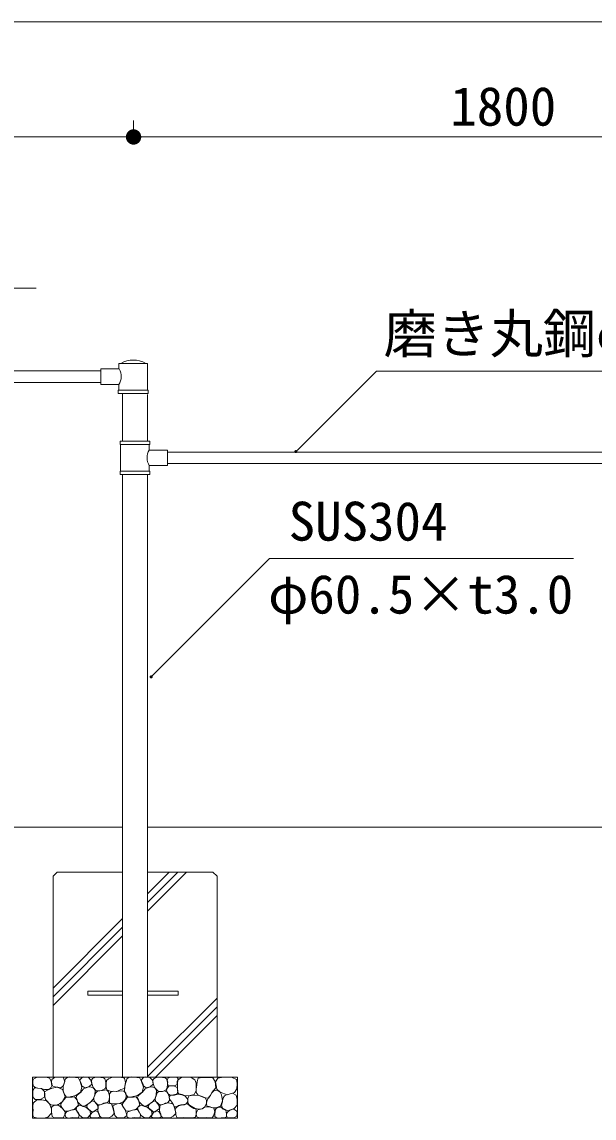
# Model space of a CAD drawing. Units: millimetres at full size, sheet at 1:50; details may follow other scales. Extents: x 449 to 14140, y 6261 to 15594.
# Drawn here: x 4930 to 6326, y 8253 to 10928 of the extents above; entities that cross this region are included whole.
import ezdxf
from ezdxf.enums import TextEntityAlignment as Align

# ---------------------------------------------------------------- set-up
doc = ezdxf.new("R2010")
doc.units = ezdxf.units.MM
doc.header["$LTSCALE"] = 50
for name, color, linetype, lineweight in [('ハッチ', 4, 'Continuous', 13), ('寸法', 1, 'Continuous', 13), ('本', 7, 'Continuous', 13)]:
    doc.layers.add(name, color=color, linetype=linetype, lineweight=lineweight)
doc.styles.add('ＭＳ ゴシック', font='')
doc.styles.get('ＭＳ ゴシック').set_extended_font_data('MS Gothic')

# ---------------------------------------------------------------- blocks, each defined once
blk = doc.blocks.new('filled_dot')
at = {"color": 0, "linetype": 'Continuous', "lineweight": -2, "const_width": 1.25}
blk.add_lwpolyline([(-0.625, 0, 1), (0.625, 0, 1)], format="xyb", close=True, dxfattribs=at)

msp = doc.modelspace()

# ---------------------------------------------------------------- linework, layer by layer
at = {"layer": 'ハッチ'}
for p, q in [((5236.43, 8758.11), (5331.58, 8853.26)), ((5236.43, 8779.32), (5310.36, 8853.26)), ((5236.43, 8800.54), (5289.15, 8853.26)), ((5006.18, 8570.29), (5175.93, 8740.04)), ((5006.18, 8549.07), (5175.93, 8718.82)), ((5006.18, 8527.86), (5175.93, 8697.61)), ((5236.43, 8376.27), (5406.18, 8546.02)), ((5236.43, 8355.06), (5406.18, 8524.81)), ((5255.84, 8353.26), (5406.18, 8503.6))]:
    msp.add_line(p, q, dxfattribs=at)
for points in [[(4998.18, 8324.93), (4993.61, 8323.19), (4985.56, 8322.97), (4976.43, 8325.36), (4968.6, 8326.45), (4963.38, 8328.19), (4958.38, 8331.44), (4957.08, 8337.31), (4957.29, 8343.83), (4959.47, 8348.61), (4965.99, 8352.31), (4974.04, 8352.96), (4981, 8353.18), (4991.65, 8352.31), (4997.96, 8351), (5001.66, 8343.18), (5002.96, 8332.31), (5000.79, 8326.88)], [(5018.2, 8328.95), (5011.11, 8329.21), (5006.05, 8330.98), (5003.01, 8336.03), (5002.5, 8341.35), (5003.01, 8347.67), (5009.84, 8351.97), (5016.17, 8352.73), (5031.11, 8352.73), (5034.65, 8342.86), (5031.11, 8331.99), (5025.54, 8327.44)], [(5034.14, 8311), (5030.85, 8320.1), (5031.11, 8330.47), (5033.38, 8337.55), (5035.16, 8344.63), (5036.42, 8349.19), (5041.23, 8352.47), (5046.55, 8353.49), (5053.89, 8352.73), (5060.97, 8352.22), (5067.3, 8352.22), (5072.36, 8342.36), (5076.66, 8328.7), (5073.63, 8316.31), (5061.98, 8307.96), (5048.06, 8304.93), (5039.46, 8304.67)], [(5074.89, 8337.45), (5072.26, 8342.95), (5071.78, 8346.77), (5075.61, 8350.83), (5081.11, 8353.7), (5086.37, 8352.98), (5092.59, 8352.27), (5098.81, 8345.57), (5100.48, 8336.25), (5093.31, 8329.56), (5083.5, 8326.93), (5076.56, 8331.95)], [(5100.74, 8337.69), (5100.03, 8342.95), (5100.51, 8347.01), (5102.9, 8350.12), (5108.4, 8352.51), (5116.05, 8352.75), (5122.99, 8352.51), (5128.25, 8352.03), (5132.79, 8348.68), (5135.19, 8340.56), (5135.19, 8335.3), (5134.95, 8327.65), (5132.36, 8324.81), (5124.34, 8320.16), (5111.25, 8319.74), (5103.85, 8327.65)], [(5137.6, 8322.22), (5135.93, 8329.72), (5136.14, 8337.84), (5136.35, 8344.72), (5141.56, 8349.09), (5149.27, 8352.42), (5159.69, 8352.84), (5173.45, 8352.63), (5180.32, 8350.34), (5183.03, 8340.34), (5181.36, 8331.18), (5180.32, 8325.14), (5171.36, 8322.64), (5161.98, 8318.47), (5145.31, 8318.89)], [(5184.14, 8311), (5180.85, 8320.1), (5181.11, 8330.47), (5183.38, 8337.55), (5185.15, 8344.63), (5186.42, 8349.19), (5191.23, 8352.47), (5196.54, 8353.49), (5203.88, 8352.73), (5210.97, 8352.22), (5217.3, 8352.22), (5222.36, 8342.36), (5226.66, 8328.7), (5223.63, 8316.31), (5211.98, 8307.96), (5198.06, 8304.93), (5189.46, 8304.67)], [(5224.89, 8337.45), (5222.26, 8342.95), (5221.78, 8346.77), (5225.61, 8350.83), (5231.11, 8353.7), (5236.37, 8352.98), (5242.59, 8352.27), (5248.81, 8345.57), (5250.48, 8336.25), (5243.31, 8329.56), (5233.5, 8326.93), (5226.56, 8331.95)], [(5250.74, 8337.69), (5250.03, 8342.95), (5250.51, 8347.01), (5252.9, 8350.12), (5258.4, 8352.51), (5266.05, 8352.75), (5272.99, 8352.51), (5278.25, 8352.03), (5282.79, 8348.68), (5285.19, 8340.56), (5285.19, 8335.3), (5284.95, 8327.65), (5282.08, 8322.16), (5275.38, 8318.81), (5263.66, 8318.09), (5253.85, 8327.65)], [(5285.78, 8338.21), (5286.79, 8332.17), (5298.28, 8332.17), (5304.53, 8332.57), (5309.17, 8335.59), (5309.17, 8342.44), (5311.19, 8348.69), (5309.17, 8352.52), (5302.32, 8353.32), (5294.05, 8352.72), (5287.4, 8351.31), (5284.37, 8345.87), (5285.99, 8341.23)], [(5321.22, 8310.56), (5313.19, 8312.17), (5310.78, 8315.84), (5310.17, 8322.24), (5309.75, 8329.14), (5309.63, 8335.56), (5309.98, 8340.37), (5311.13, 8346.91), (5320.21, 8353.11), (5332.46, 8352.98), (5343.36, 8351.95), (5351.73, 8346.56), (5355.4, 8338.19), (5355.48, 8320.44), (5350.24, 8310.45), (5340.61, 8308.38), (5329.59, 8307.47)], [(5370.01, 8352.06), (5360.27, 8350.31), (5357.41, 8342.83), (5357.12, 8333.89), (5355.1, 8324.1), (5355.1, 8315.45), (5360.29, 8309.11), (5369.81, 8306.23), (5377.88, 8302.48), (5385.09, 8302.19), (5390.57, 8309.11), (5393.74, 8315.74), (5403.25, 8326.96), (5401.55, 8342.33), (5395.59, 8351.17), (5384.22, 8352.34), (5377.02, 8352.06)], [(5421.1, 8353.26), (5431.57, 8352.77), (5443.16, 8352.49), (5453.63, 8347.4), (5455.33, 8337.5), (5454.48, 8324.5), (5448.82, 8315.73), (5431, 8310.36), (5413.57, 8316.19), (5405.81, 8323.67), (5402.43, 8341.74), (5408.09, 8350.79)], [(4967.7, 8298.93), (4962.38, 8298.3), (4958.31, 8302.37), (4956.75, 8306.74), (4957.06, 8313.62), (4956.75, 8320.49), (4961.13, 8326.74), (4977.7, 8325.18), (4985.21, 8318.3), (4985.52, 8303.93), (4974.58, 8298.93)], [(5016.1, 8285.56), (5008.06, 8284.67), (5000.91, 8285.56), (4997.04, 8289.13), (4991.98, 8294.19), (4988.11, 8298.95), (4986.03, 8305.5), (4986.03, 8312.04), (4985.73, 8317.1), (4992.87, 8321.56), (5004.19, 8326.32), (5016.1, 8328.7), (5029.08, 8323.14), (5035.91, 8306.19), (5028.31, 8292.7), (5021.76, 8287.64)], [(5070.85, 8287.98), (5066.06, 8293), (5064.87, 8298.02), (5062.48, 8303.27), (5064.63, 8308.29), (5070.13, 8313.07), (5074.67, 8316.42), (5076.59, 8319.77), (5080.89, 8324.31), (5084.24, 8326.46), (5091.18, 8328.61), (5097.87, 8329.09), (5105.29, 8326.22), (5108.88, 8320.96), (5108.16, 8309.25), (5104.33, 8299.69), (5096.92, 8291.56), (5083.52, 8282.48), (5076.59, 8283.2)], [(5129.71, 8289.39), (5123.66, 8286.57), (5118.42, 8285.56), (5114.99, 8286.37), (5110.76, 8290.2), (5107.33, 8293.82), (5105.52, 8298.46), (5105.92, 8303.09), (5107.53, 8307.93), (5110.41, 8315.24), (5115.05, 8319.18), (5126.87, 8320.3), (5136.45, 8322.13), (5141.51, 8317.35), (5143.91, 8306.38), (5143.06, 8296.25), (5139.26, 8291.04)], [(5144.33, 8306.66), (5144.19, 8312.14), (5147, 8316.5), (5152.63, 8318.62), (5160.8, 8317.77), (5166.29, 8319.32), (5172.9, 8319.6), (5178.81, 8319.32), (5183.46, 8313.83), (5184.59, 8307.36), (5184.02, 8301.17), (5180.78, 8296.11), (5176.98, 8292.73), (5168.4, 8288.93), (5157.28, 8287.95), (5149.4, 8287.81), (5143.91, 8290.2), (5144.33, 8300.89)], [(5220.85, 8287.98), (5216.06, 8293), (5214.87, 8298.02), (5212.48, 8303.27), (5214.63, 8308.29), (5220.13, 8313.07), (5224.67, 8316.42), (5226.59, 8319.77), (5230.89, 8324.31), (5234.24, 8326.46), (5241.18, 8328.61), (5247.87, 8329.09), (5255.29, 8326.22), (5258.88, 8320.96), (5258.16, 8309.25), (5254.33, 8299.69), (5246.92, 8291.56), (5233.52, 8282.48), (5226.59, 8283.2)], [(5279.71, 8289.39), (5273.66, 8286.57), (5268.42, 8285.56), (5264.99, 8286.37), (5260.76, 8290.2), (5257.33, 8293.82), (5255.52, 8298.46), (5255.92, 8303.09), (5257.53, 8307.93), (5260.15, 8314.57), (5264.59, 8317.8), (5272.86, 8318), (5278.1, 8319.41), (5285.16, 8315.38), (5289.79, 8306.31), (5289.99, 8296.24), (5285.36, 8290.8)], [(5308.78, 8312.76), (5303.33, 8310.74), (5297.08, 8309.54), (5291.64, 8308.93), (5287.2, 8312.15), (5284.98, 8316.18), (5282.77, 8321.42), (5285.19, 8327.26), (5289.02, 8331.5), (5300.71, 8332.3), (5308.98, 8328.07), (5310.59, 8319.41)], [(5393.54, 8279.43), (5387.01, 8281.38), (5381.14, 8282.69), (5380.27, 8289.43), (5382.23, 8297.26), (5386.58, 8304.01), (5390.5, 8308.57), (5393.76, 8314.66), (5398.32, 8319.65), (5406.36, 8321.66), (5413.57, 8316.19), (5417.27, 8310.31), (5419.44, 8295.3), (5414.87, 8282.25), (5403.34, 8277.9), (5396.15, 8278.55)], [(4965.58, 8253.62), (4959.15, 8255.68), (4956.57, 8260.31), (4956.83, 8266.74), (4957.6, 8272.92), (4956.83, 8278.83), (4957.34, 8285.01), (4958.37, 8290.67), (4966.87, 8297.61), (4978.71, 8297.87), (4990.04, 8295.56), (4997.25, 8288.09), (5002.4, 8275.49), (5002.14, 8264.94), (4993.65, 8255.42), (4986.95, 8253.62), (4976.91, 8253.36)], [(5030.35, 8276.09), (5027.82, 8279.13), (5025.28, 8282.92), (5025.54, 8288.23), (5028.57, 8292.79), (5033.64, 8298.6), (5037.18, 8303.16), (5042.24, 8304.17), (5052.62, 8304.67), (5058.95, 8305.43), (5064.77, 8296.58), (5068.06, 8284.95), (5058.95, 8275.34), (5042.24, 8270.02), (5034.14, 8270.53)], [(5096.94, 8271.4), (5093.68, 8274.07), (5090.12, 8277.48), (5088.63, 8282.66), (5090.56, 8286.67), (5094.12, 8289.48), (5098.72, 8292.74), (5102.58, 8294.97), (5107.92, 8292.89), (5111.18, 8289.04), (5114.59, 8285.04), (5116.08, 8277.03), (5110.59, 8272.44), (5104.36, 8268.58), (5100.8, 8268.58)], [(5180.35, 8276.09), (5177.81, 8279.13), (5175.28, 8282.92), (5175.54, 8288.23), (5178.57, 8292.79), (5183.64, 8298.6), (5187.18, 8303.16), (5192.24, 8304.17), (5202.62, 8304.67), (5208.95, 8305.43), (5214.77, 8296.58), (5218.06, 8284.95), (5208.95, 8275.34), (5192.24, 8270.02), (5184.14, 8270.53)], [(5246.94, 8271.4), (5243.68, 8274.07), (5240.12, 8277.48), (5238.63, 8282.66), (5240.56, 8286.67), (5244.12, 8289.48), (5248.72, 8292.74), (5252.58, 8294.97), (5257.92, 8292.89), (5261.18, 8289.04), (5264.59, 8285.04), (5266.08, 8277.03), (5260.59, 8272.44), (5254.36, 8268.58), (5250.8, 8268.58)], [(5333.37, 8300.87), (5334.99, 8296.64), (5334.58, 8292.21), (5331.16, 8287.98), (5325.11, 8286.37), (5318.05, 8285.36), (5312.2, 8283.75), (5307.97, 8280.73), (5302.53, 8280.93), (5299.7, 8285.96), (5295.87, 8292.21), (5291.23, 8298.66), (5289.62, 8305.3), (5293.05, 8309.13), (5302.53, 8309.33), (5310.59, 8311.95), (5320.27, 8310.34), (5328.74, 8306.72)], [(5338.12, 8285.41), (5335.09, 8290.91), (5335.37, 8295.3), (5335.09, 8301.62), (5338.67, 8307.39), (5343.34, 8308.49), (5352.14, 8309.32), (5362.04, 8308.22), (5370.29, 8304.92), (5377.99, 8301.62), (5380.74, 8296.4), (5380.74, 8289.81), (5376.87, 8280.41), (5370.01, 8276.07), (5363.14, 8274.7), (5352.97, 8276.62), (5343.07, 8282.11)], [(5417.18, 8284.38), (5419.4, 8293.26), (5420.52, 8300.76), (5424.41, 8307.15), (5429.41, 8309.92), (5436.07, 8311.87), (5443.85, 8313.81), (5453.3, 8308.81), (5454.97, 8298.26), (5454.97, 8284.93), (5448.02, 8276.32), (5432.46, 8270.77), (5419.68, 8277.16)], [(5003.56, 8262.84), (5002.39, 8269.6), (5002.39, 8276.13), (5003.32, 8280.79), (5008.69, 8284.52), (5019.89, 8284.75), (5029.46, 8276.83), (5035.76, 8268.2), (5034.83, 8261.44), (5030.86, 8254.21), (5022.69, 8253.51), (5009.86, 8253.74), (5004.02, 8256.77)], [(5036.14, 8260.73), (5035.9, 8263.84), (5039.01, 8268.14), (5043.56, 8270.29), (5049.78, 8272.2), (5056.23, 8273.63), (5062.21, 8274.11), (5066.04, 8267.42), (5069.87, 8260.97), (5068.67, 8254.99), (5063.17, 8253.8), (5053.84, 8254.28), (5044.27, 8253.32), (5037.34, 8255.23)], [(5068.22, 8265.51), (5064.63, 8270.53), (5062.48, 8275.31), (5063.91, 8280.33), (5068.22, 8283.44), (5073.72, 8284.16), (5079.22, 8281.77), (5085.92, 8279.85), (5096.44, 8271.25), (5097.87, 8261.93), (5091.42, 8255), (5085.2, 8253.8), (5079.22, 8254.04), (5071.57, 8259.54)], [(5102.87, 8253.61), (5099.31, 8253.61), (5096.79, 8256.13), (5096.64, 8259.1), (5098.72, 8262.95), (5101.54, 8266.51), (5104.95, 8268.73), (5108.66, 8270.66), (5114.3, 8269.03), (5118.3, 8262.8), (5120.23, 8256.28), (5117.41, 8254.35), (5109.85, 8253.61)], [(5129.31, 8254.13), (5123.26, 8254.94), (5120.03, 8257.56), (5119.03, 8262.6), (5116.61, 8267.23), (5115.8, 8274.48), (5116.61, 8279.32), (5116.61, 8283.75), (5125.68, 8287.17), (5136.97, 8290.4), (5149.07, 8287.78), (5153.1, 8275.49), (5155.52, 8264.61), (5149.27, 8258.16), (5142.21, 8253.73)], [(5155.55, 8268.06), (5156.59, 8259.52), (5161.59, 8254.52), (5170.55, 8253.89), (5180.35, 8254.93), (5186.39, 8259.31), (5184.31, 8266.18), (5181.81, 8273.68), (5175.55, 8282.85), (5172.48, 8288.93), (5162.35, 8288.23), (5152.49, 8282.74), (5154.09, 8275.55)], [(5186.14, 8260.73), (5185.9, 8263.84), (5189.01, 8268.14), (5193.56, 8270.29), (5199.78, 8272.2), (5206.23, 8273.63), (5212.21, 8274.11), (5216.04, 8267.42), (5219.87, 8260.97), (5218.67, 8254.99), (5213.17, 8253.8), (5203.84, 8254.28), (5194.27, 8253.32), (5187.34, 8255.23)], [(5218.22, 8265.51), (5214.63, 8270.53), (5212.48, 8275.31), (5213.91, 8280.33), (5218.22, 8283.44), (5223.72, 8284.16), (5229.22, 8281.77), (5235.92, 8279.85), (5246.44, 8271.25), (5247.87, 8261.93), (5241.42, 8255), (5235.2, 8253.8), (5229.22, 8254.04), (5221.57, 8259.54)], [(5252.87, 8253.61), (5249.31, 8253.61), (5246.79, 8256.13), (5246.64, 8259.1), (5248.72, 8262.95), (5251.54, 8266.51), (5254.95, 8268.73), (5258.66, 8270.66), (5264.3, 8269.03), (5268.3, 8262.8), (5270.23, 8256.28), (5267.41, 8254.35), (5259.85, 8253.61)], [(5279.31, 8254.13), (5273.26, 8254.94), (5270.03, 8257.56), (5269.03, 8262.6), (5266.61, 8267.23), (5265.8, 8274.48), (5266.61, 8279.32), (5266.61, 8283.75), (5275.68, 8287.17), (5286.97, 8290.4), (5299.07, 8287.78), (5303.1, 8275.49), (5305.52, 8264.61), (5299.27, 8258.16), (5292.21, 8253.73)], [(5312.85, 8253.48), (5308, 8255.05), (5305.77, 8261.34), (5305.64, 8266.97), (5304.46, 8273.13), (5305.77, 8277.45), (5308.92, 8280.86), (5312.46, 8283.09), (5318.36, 8284.79), (5326.62, 8285.97), (5330.29, 8287.15), (5334.22, 8287.67), (5341.82, 8281.91), (5349.95, 8276.8), (5355.33, 8274.7), (5355.46, 8269.07), (5355.46, 8262.65), (5353.88, 8255.57), (5345.1, 8254), (5337.63, 8253.61), (5324.13, 8254.53), (5317.44, 8253.48)], [(5363.03, 8253.76), (5356.62, 8256.36), (5355.21, 8261.77), (5355.81, 8266.99), (5359.62, 8273), (5366.04, 8275), (5371.26, 8276.41), (5376.87, 8280.41), (5390.51, 8279.61), (5398.73, 8277.61), (5400.74, 8268.39), (5397.73, 8258.57), (5394.72, 8254.16), (5380.48, 8254.76), (5372.26, 8253.56)], [(5401.41, 8267.41), (5401.62, 8272.16), (5404.1, 8276.92), (5410.31, 8280.23), (5416.52, 8280.03), (5421.28, 8275.27), (5427.7, 8272.16), (5429.35, 8263.06), (5428.94, 8256.65), (5424.18, 8253.96), (5416.11, 8253.96), (5406.59, 8253.34), (5400.58, 8256.86), (5400.58, 8264.3)], [(5433.08, 8269.47), (5437.01, 8271.96), (5442.39, 8274.03), (5447.57, 8274.85), (5454.61, 8270.1), (5455.64, 8265.34), (5454.19, 8258.3), (5447.36, 8253.55), (5431.01, 8253.55), (5429.35, 8260.37), (5429.98, 8265.75)]]:
    msp.add_lwpolyline(points, close=True, dxfattribs=at)
at = {"layer": '寸法'}
for p, q in [((7006.18, 10927.79), (1602.62, 10927.79)), ((5202.62, 10647.08), (5202.62, 10687.19)), ((5202.62, 10647.08), (5202.62, 10687.19)), ((3402.62, 10647.08), (5202.62, 10647.08)), ((5202.62, 10647.08), (7006.18, 10647.08))]:
    msp.add_line(p, q, dxfattribs=at)
for points in [[(3951.58, 10081.43), (3956.88, 10086.73), (4148.05, 10277.9), (4965.41, 10277.9)], [(5598.5, 9879.45), (5603.8, 9884.75), (5794.97, 10075.92), (6612.33, 10075.92)], [(5245.5, 9329.67), (5250.81, 9334.97), (5534.58, 9618.75), (6275.9, 9618.75)]]:
    msp.add_lwpolyline(points, dxfattribs=at)
at = {"layer": '本'}
for p, q in [((5236.97, 10094.55), (5166.97, 10094.55)), ((5166.97, 10094.55), (5166.97, 10081.05)), ((5236.97, 10094.55), (5236.97, 10029.55)), ((3480.99, 10076.26), (5122.97, 10076.26)), ((5122.97, 10081.05), (5122.97, 10043.05)), ((5167.39, 10081.05), (5122.97, 10081.05)), ((3480.99, 10048.26), (5122.97, 10048.26)), ((5167.39, 10043.05), (5122.97, 10043.05)), ((5238.47, 10029.55), (5165.47, 10029.55)), ((5165.47, 10029.55), (5165.47, 10021.55)), ((5166.97, 10043.05), (5166.97, 10029.55)), ((5238.47, 10029.55), (5238.47, 10021.55)), ((5238.47, 10021.55), (5165.47, 10021.55)), ((5175.93, 10021.06), (5175.93, 9904.73)), ((5236.43, 10018.41), (5236.43, 9904.73)), ((5169.68, 9904.73), (5242.68, 9904.73)), ((5169.68, 9904.73), (5169.68, 9896.73)), ((5169.68, 9896.73), (5242.68, 9896.73)), ((5171.11, 9896.73), (5171.11, 9831.73)), ((5241.11, 9896.73), (5241.11, 9883.23)), ((5242.68, 9904.73), (5242.68, 9896.73)), ((5240.69, 9883.23), (5285.11, 9883.23)), ((5285.11, 9883.23), (5285.11, 9845.23)), ((5285.11, 9878.28), (6927.09, 9878.28)), ((5240.69, 9845.23), (5285.11, 9845.23)), ((5241.11, 9845.23), (5241.11, 9831.73)), ((5285.11, 9850.28), (6927.09, 9850.28)), ((5169.61, 9831.73), (5169.61, 9823.73)), ((5169.68, 9831.73), (5242.68, 9831.73)), ((5169.68, 9831.73), (5169.68, 9823.73)), ((5169.68, 9823.73), (5242.68, 9823.73)), ((5175.93, 9823.73), (5175.93, 8353.26)), ((5236.43, 9823.73), (5236.43, 8353.26)), ((5242.61, 9831.73), (5242.61, 9823.73)), ((5242.68, 9831.73), (5242.68, 9823.73)), ((4390.34, 8963.15), (5175.93, 8963.15)), ((5236.43, 8963.15), (6975.93, 8963.15)), ((5016.18, 8853.26), (5006.18, 8843.26)), ((5016.18, 8853.26), (5175.93, 8853.26)), ((5236.43, 8853.26), (5396.18, 8853.26)), ((5396.18, 8853.26), (5406.18, 8843.26)), ((5006.18, 8843.26), (5006.18, 8353.26)), ((5406.18, 8843.26), (5406.18, 8353.26)), ((5091.07, 8563.26), (5175.74, 8563.26)), ((5091.07, 8563.26), (5091.07, 8553.26)), ((5236.43, 8563.26), (5311.57, 8563.26)), ((5311.57, 8563.26), (5311.57, 8553.26)), ((5091.07, 8553.26), (5175.2, 8553.26)), ((5236.43, 8553.26), (5311.57, 8553.26)), ((4956.18, 8353.26), (5456.18, 8353.26)), ((4956.18, 8353.26), (4956.18, 8253.26)), ((5456.18, 8353.26), (5456.18, 8253.26)), ((4956.18, 8253.26), (5456.18, 8253.26))]:
    msp.add_line(p, q, dxfattribs=at)
for centre, radius, start, end in [((5201.97, 10042.66), 60.07, 59.76277, 120.23722), ((5136.6, 10062.39), 36, 327.51687, 31.22381), ((5271.48, 9864.56), 36, 148.77618, 212.48312)]:
    msp.add_arc(centre, radius, start, end, dxfattribs=at)

# ---------------------------------------------------------------- block references
at = {"layer": '寸法'}
for p, xscale, yscale, rotation in [((5202.62, 10647.08), 15, 15, 180), ((5598.5, 9879.45), 3, 3, 45), ((5245.5, 9329.67), 3, 3, 45)]:
    msp.add_blockref('filled_dot', p, dxfattribs=dict(at, xscale=xscale, yscale=yscale, rotation=rotation))
at = {"layer": '寸法', "xscale": 15, "yscale": 15}
msp.add_blockref('filled_dot', (5202.62, 10647.08), dxfattribs=at)

# ---------------------------------------------------------------- texts
at = {"layer": '寸法', "style": 'ＭＳ ゴシック'}
msp.add_text('1800', height=94.94, dxfattribs=at).set_placement((6104.4, 10722.08), align=Align.MIDDLE_CENTER)
at = {"layer": '寸法', "color": 3, "style": 'ＭＳ ゴシック'}
for s, p in [('磨き丸鋼φ28', (5812.62, 10091.27)), ('SUS304', (5580.81, 9633.69)), ('φ60.5×t3.0', (5530.89, 9455.65))]:
    msp.add_text(s, height=94.94, dxfattribs=at).set_placement(p, align=Align.BOTTOM_LEFT)

doc.saveas('drawing.dxf')
